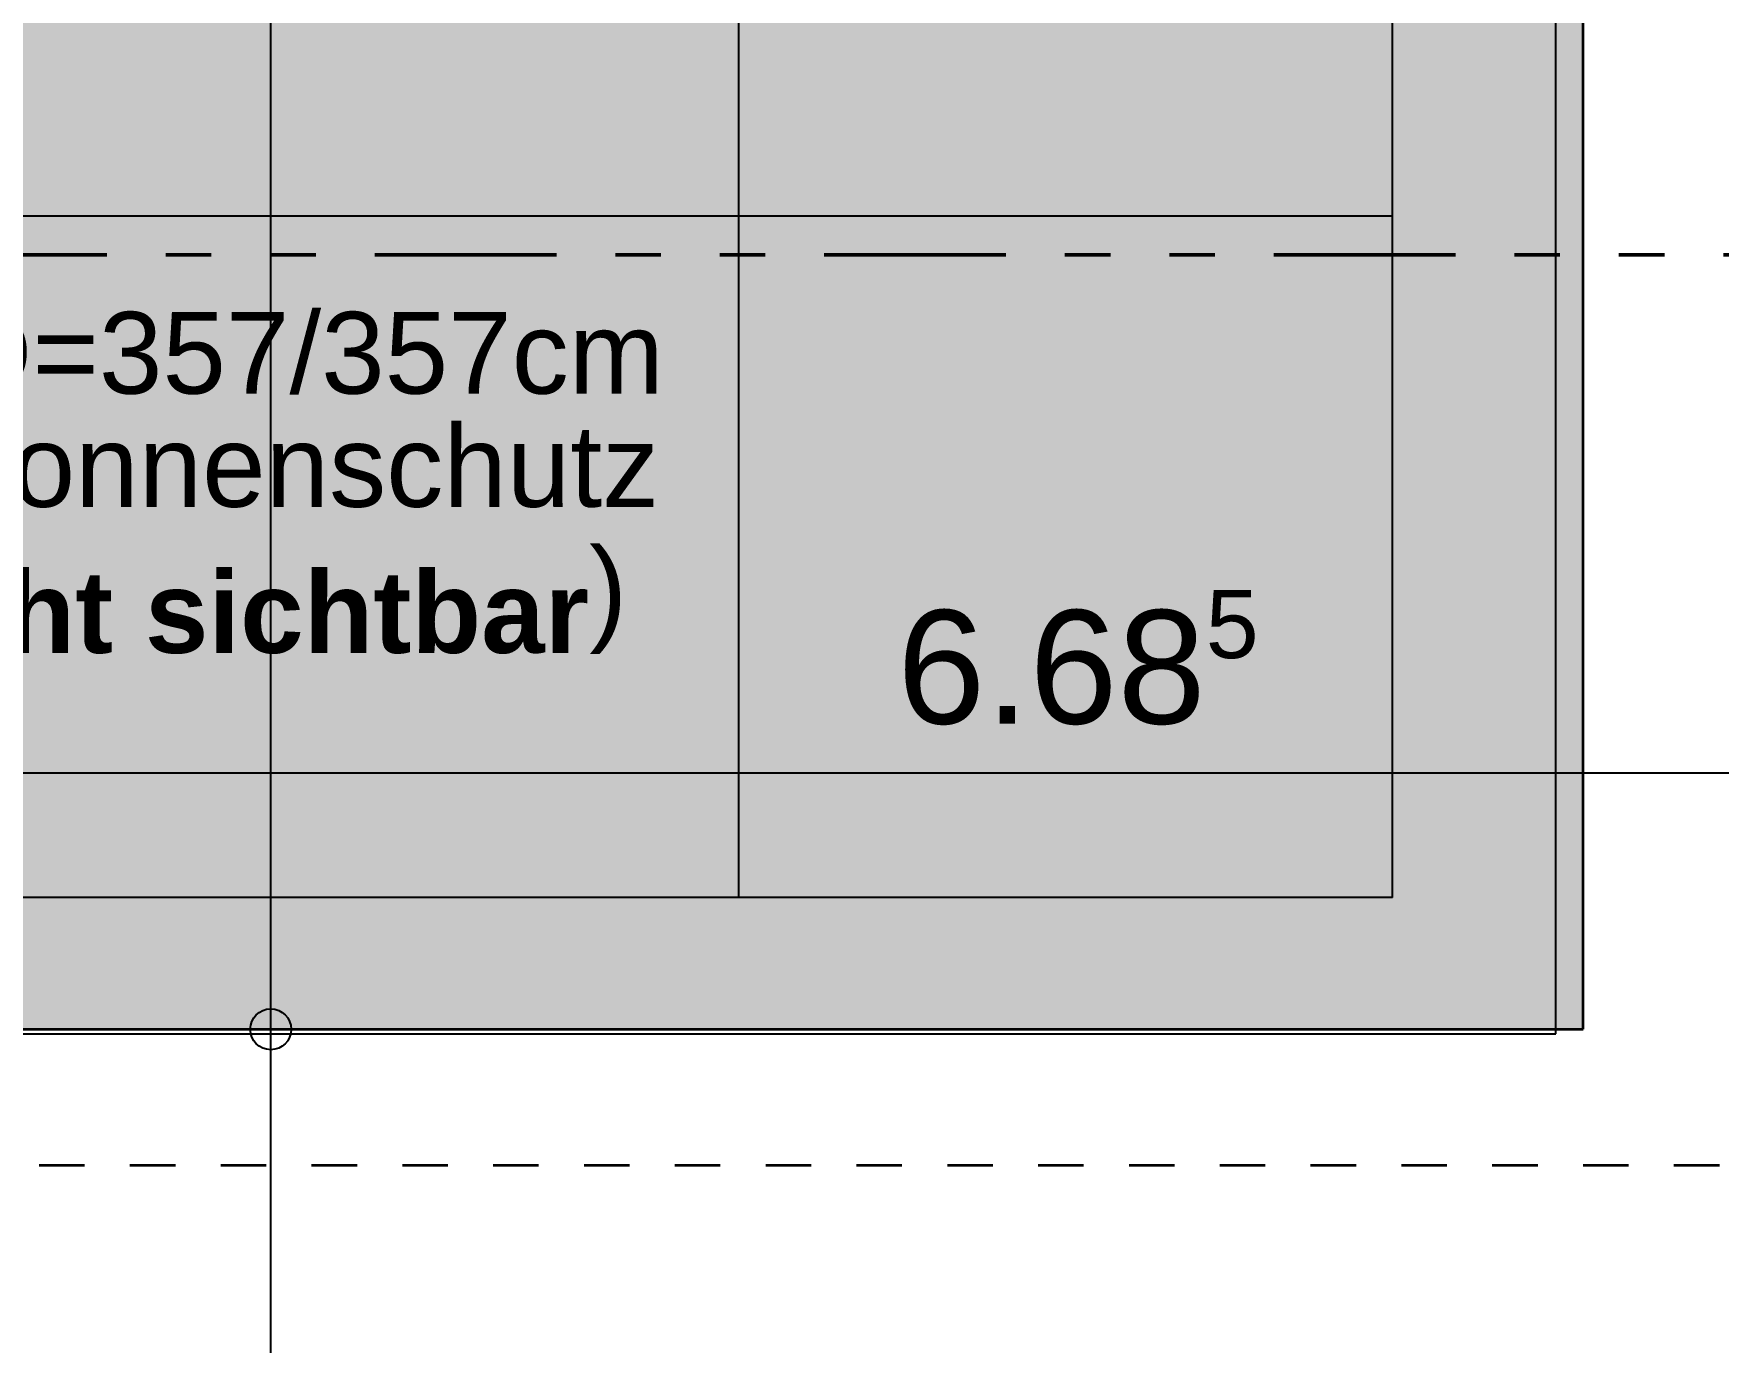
# Model space of a CAD drawing. Header units: centimetres. Extents: x 0.3 to 84.3, y 0.3 to 59.7.
# Drawn here: x 55.863 to 59.573, y 13.72 to 16.601 of the extents above; entities that cross this region are included whole.
import ezdxf

# ---------------------------------------------------------------- set-up
doc = ezdxf.new("R2010")
doc.units = ezdxf.units.CM
for name, pattern in [('AUSGEZOGEN', [0]), ('LINIE_17', [0.05, 0, -0.05]), ('LINIE_23', [0.79, 0.4, -0.13, 0, -0.13, 0, -0.13]), ('RAND', [44.45, 12.7, -6.35, 12.7, -6.35, 0, -6.35]), ('VERDECKT', [9.525, 6.35, -3.175])]:
    doc.linetypes.add(name, pattern=pattern)
for name, color, linetype, lineweight in [('Bauachsen grob', 7, 'RAND', 25), ('Decke', 7, 'AUSGEZOGEN', 35), ('Text Werkplan Ausfuehrung', 7, 'AUSGEZOGEN', 50), ('Vermassung Decke', 180, 'VERDECKT', 50), ('Werkplan- Ausfuehrungsmasse', 7, 'AUSGEZOGEN', 25)]:
    doc.layers.add(name, color=color, linetype=linetype, lineweight=lineweight)
doc.layers.add('Moebel', color=7, linetype='AUSGEZOGEN', lineweight=25, true_color=0xababab)
doc.styles.add('ARIAL', font='ARIAL.TTF')

msp = doc.modelspace()

# ---------------------------------------------------------------- hatches: boundary and pattern name
at = {"layer": 'Decke', "linetype": 'AUSGEZOGEN', "lineweight": 35, "true_color": 0xedf5de}
msp.add_hatch(color=7, dxfattribs=at).paths.add_polyline_path([(52.1, 21.589), (52.1, 14.409), (59.275, 14.409), (59.275, 21.589)])

# ---------------------------------------------------------------- linework, layer by layer
at = {"layer": 'Bauachsen grob', "color": 32, "linetype": 'LINIE_23', "lineweight": 50, "true_color": 0xc36e14}
msp.add_line((21.964, 16.114), (72.416, 16.114), dxfattribs=at)
at = {"layer": 'Decke', "color": 92, "linetype": 'RAND', "lineweight": 35, "true_color": 0x00c600}
for p, q in [((59.275, 14.409), (59.275, 21.589)), ((52.1, 14.409), (59.275, 14.409))]:
    msp.add_line(p, q, dxfattribs=at)
at = {"layer": 'Decke', "color": 92, "linetype": 'LINIE_17', "lineweight": 35, "true_color": 0x00c600}
msp.add_line((59.575, 14.109), (51.8, 14.109), dxfattribs=at)
at = {"layer": 'Moebel', "color": 253, "linetype": 'AUSGEZOGEN', "lineweight": 25, "true_color": 0xababab}
for p, q in [((59.215, 14.399), (59.215, 21.599)), ((57.415, 21.299), (57.415, 14.699)), ((58.855, 14.699), (58.855, 21.299)), ((58.855, 16.199), (53.815, 16.199)), ((58.855, 14.699), (54.115, 14.699)), ((53.815, 14.399), (59.215, 14.399))]:
    msp.add_line(p, q, dxfattribs=at)
at = {"layer": 'Vermassung Decke', "color": 92, "linetype": 'AUSGEZOGEN', "lineweight": 25, "true_color": 0x00c600}
for p, q in [((56.385, 14.409), (56.385, 21.589)), ((56.385, 14.409), (56.235, 14.409)), ((56.385, 14.409), (56.535, 14.409)), ((56.385, 14.409), (56.385, 14.409)), ((56.385, 12.074), (56.385, 14.409))]:
    msp.add_line(p, q, dxfattribs=at)
msp.add_circle((56.385, 14.409), 0.045, dxfattribs=at)
at = {"layer": 'Werkplan- Ausfuehrungsmasse', "color": 7, "linetype": 'AUSGEZOGEN', "lineweight": 25}
msp.add_line((49, 14.974), (62.37, 14.974), dxfattribs=at)

# ---------------------------------------------------------------- texts
at = {"layer": 'Text Werkplan Ausfuehrung', "color": 7, "linetype": 'AUSGEZOGEN', "lineweight": 35, "char_height": 0.18, "width": 0.09, "attachment_point": 7, "style": 'ARIAL'}
for s, insert in [('Oblicht\\~HPG\\~oecoline\\~vario®,\\~LD=357/357cm', (52.195, 15.775)), (',\\~mit\\~innenliegendem\\~Sonnenschutz\\~', (53.2568, 15.505)), (')', (57.0862, 15.235)), ('\\fArial|i0|b1|c0|p0;nicht\\~sichtbar', (55.4375, 15.235))]:
    msp.add_mtext(s, dxfattribs=dict(at, insert=insert))
at = {"layer": 'Werkplan- Ausfuehrungsmasse', "color": 7, "linetype": 'AUSGEZOGEN', "lineweight": 50, "attachment_point": 7, "style": 'ARIAL'}
for s, insert, char_height, width in [('5', (58.444, 15.2241), 0.15, 0.075), ('6.68', (57.7643, 15.0783), 0.25, 0.125)]:
    msp.add_mtext(s, dxfattribs=dict(at, insert=insert, char_height=char_height, width=width))

doc.saveas('drawing.dxf')
